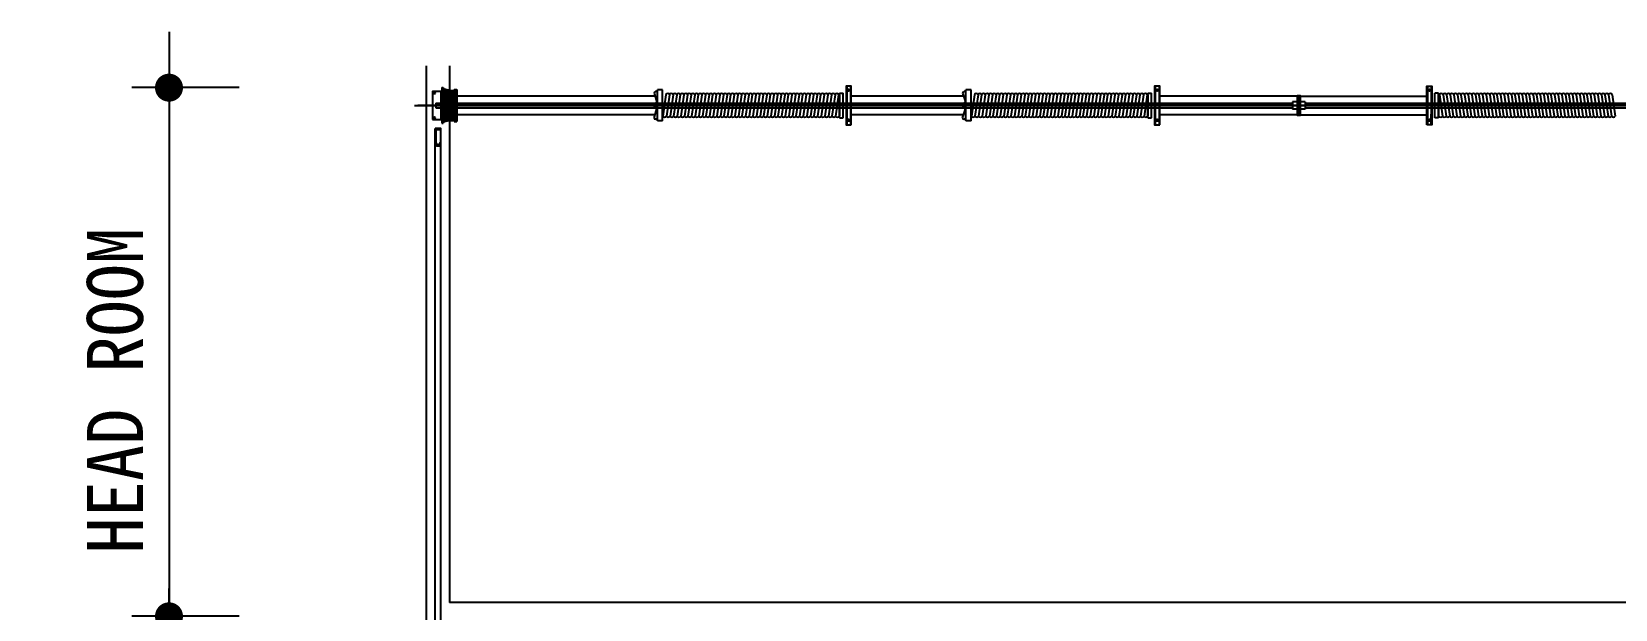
# Model space of a CAD drawing. Header units: millimetres. Extents: x 34479 to 326239, y 111570 to 168880.
# Drawn here: x 189401 to 193644, y 166001 to 167549 of the extents above; entities that cross this region are included whole.
import ezdxf

# ---------------------------------------------------------------- set-up
doc = ezdxf.new("R2010")
doc.units = ezdxf.units.MM
doc.header["$LTSCALE"] = 100
doc.header["$MEASUREMENT"] = 0
doc.header["$PDSIZE"] = -10
doc.layers.get('0').update_dxf_attribs({"linetype": 'CONTINUOUS'})
doc.layers.get('Defpoints').update_dxf_attribs({"color": 153, "linetype": 'CONTINUOUS'})
for name, color, linetype in [('A-DIMS', 7, 'CONTINUOUS'), ('OHD Frame', 2, 'CONTINUOUS'), ('OHD Track', 4, 'CONTINUOUS'), ('브라켓', 8, 'CONTINUOUS')]:
    doc.layers.add(name, color=color, linetype=linetype)
doc.styles.add('HY울릉도L', font='')
doc.styles.add('돋움체', font='')
doc.styles.get('HY울릉도L').set_extended_font_data('HYwulM')
doc.styles.get('돋움체').set_extended_font_data('DotumChe')
doc.dimstyles.new('CDIM', dxfattribs={"dimtxt": 3, "dimasz": 1.5, "dimexe": 2, "dimexo": 1, "dimgap": 1, "dimtad": 1, "dimdec": 0, "dimrnd": 0.5, "dimzin": 0, "dimdsep": 32, "dimlunit": 6, "dimtxsty": 'HY울릉도L', "dimblk1": '_CIDOT', "dimblk2": '_CIDOT', "dimsah": 1, "dimcen": 5.5, "dimclrd": 2, "dimclre": 2, "dimclrt": 7, "dimadec": 0, "dimazin": 0, "dimtfac": 1, "dimtdec": 0, "dimtix": 1, "dimtmove": 2, "dimatfit": 1, "dimldrblk": '_CIDOT', "dimfxl": 1, "dimtolj": 1, "dimtzin": 0, "dimlwd": -1, "dimarcsym": 0})

# ---------------------------------------------------------------- blocks, each defined once
blk = doc.blocks.new('_CIDOT')
at = {"color": 0, "linetype": 'ByBlock'}
blk.add_line((2, 0), (-1, 0), dxfattribs=at)
at = {"color": 0, "linetype": 'ByBlock', "const_width": 0.5}
blk.add_lwpolyline([(-0.25, 0, 1), (0.25, 0, 1)], format="xyb", close=True, dxfattribs=at)
blk = doc.blocks.new('*D342')
at = {"layer": 'A-DIMS', "lineweight": -2, "transparency": 16777216}
for p, q in [((189957, 167399.1), (189669.2, 167399.1)), ((189957, 165982.6), (189669.2, 165982.6))]:
    blk.add_line(p, q, dxfattribs=at)
at = {"layer": 'A-DIMS', "transparency": 16777216}
blk.add_line((189769.2, 167324.1), (189769.2, 166057.6), dxfattribs=at)
at = {"layer": 'Defpoints', "color": 0, "transparency": 16777216}
for p in [(190007, 167399.1, -16.1), (189769.2, 165982.6), (190007, 165982.6, -16.1)]:
    blk.add_point(p, dxfattribs=at)
at = {"layer": 'A-DIMS', "transparency": 16777216, "xscale": 75, "yscale": 75, "zscale": 75}
for p, rotation in [((189769.2, 167399.1), 90), ((189769.2, 165982.6), 270)]:
    blk.add_blockref('_CIDOT', p, dxfattribs=dict(at, rotation=rotation))
at = {"layer": 'A-DIMS', "color": 3, "transparency": 16777216, "insert": (189625.6, 166587.2), "char_height": 150, "attachment_point": 5, "rotation": 90, "style": '돋움체'}
blk.add_mtext('\\A1;HEAD ROOM', dxfattribs=at)
blk = doc.blocks.new('*D343')
at = {"layer": 'A-DIMS', "lineweight": -2, "transparency": 16777216}
for p, q in [((189957, 165982.6), (189669.2, 165982.6)), ((189957, 163432.6), (189669.2, 163432.6))]:
    blk.add_line(p, q, dxfattribs=at)
at = {"layer": 'A-DIMS', "transparency": 16777216}
blk.add_line((189769.2, 165907.6), (189769.2, 163507.6), dxfattribs=at)
at = {"layer": 'Defpoints', "color": 0, "transparency": 16777216}
for p in [(190007, 165982.6, -16.1), (189769.2, 163432.6), (190007, 163432.6, -16.1)]:
    blk.add_point(p, dxfattribs=at)
at = {"layer": 'A-DIMS', "transparency": 16777216, "xscale": 75, "yscale": 75, "zscale": 75}
for p, rotation in [((189769.2, 165982.6), 90), ((189769.2, 163432.6), 270)]:
    blk.add_blockref('_CIDOT', p, dxfattribs=dict(at, rotation=rotation))
at = {"layer": 'A-DIMS', "color": 3, "transparency": 16777216, "insert": (189625, 164663), "char_height": 150, "attachment_point": 5, "rotation": 90, "style": '돋움체'}
blk.add_mtext('\\A1;OPENING HEIGHT', dxfattribs=at)

msp = doc.modelspace()

# ---------------------------------------------------------------- linework, layer by layer
at = {"color": 0}
for p, q in [((190497.87, 167313.98, 0), (190497.87, 167388.98, 0)), ((192795.94, 167377.23, 0), (192795.94, 167325.73, 0)), ((192779.19, 167361.48, 0), (192779.19, 167341.48, 0)), ((192791.44, 167361.48, 0), (192779.19, 167361.48, 0)), ((192791.44, 167341.48, 0), (192779.19, 167341.48, 0)), ((192812.69, 167361.48, 0), (192800.44, 167361.48, 0)), ((192812.69, 167341.48, 0), (192800.44, 167341.48, 0)), ((192812.69, 167361.48, 0), (192812.69, 167341.48, 0))]:
    msp.add_line(p, q, dxfattribs=at)
at = {"color": 1, "linetype": 'Continuous'}
for p, q in [((190499.87, 167399.14, 0), (190499.87, 167303.81, 0)), ((190503.37, 167399.14, 0), (190503.37, 167303.81, 0)), ((190521.12, 167391.73, 0), (190503.37, 167396.14, 0)), ((190521.12, 167391.73, 0), (190521.12, 167311.23, 0)), ((190533.52, 167394.27, 0), (190533.52, 167308.68, 0)), ((190537.02, 167394.27, 0), (190537.02, 167308.68, 0)), ((190540.52, 167394.27, 0), (190540.52, 167308.68, 0)), ((190521.12, 167311.23, 0), (190503.37, 167306.81, 0))]:
    msp.add_line(p, q, dxfattribs=at)
at = {"color": 1}
for p, q in [((190499.87, 167399.14, 0), (190503.37, 167399.14, 0)), ((190521.12, 167391.73, 0), (190533.52, 167391.73, 0)), ((190533.52, 167394.27, 0), (190540.52, 167394.27, 0)), ((191071.19, 167376.39, 0), (190540.52, 167376.39, 0)), ((191897.83, 167376.39, 0), (191596.98, 167376.39, 0)), ((192791.44, 167376.16, 0), (192423.54, 167376.16, 0)), ((192800.44, 167376.16, 0), (193138.54, 167376.16, 0)), ((191071.19, 167326.39, 0), (190540.52, 167326.39, 0)), ((191897.83, 167326.39, 0), (191597.03, 167326.39, 0)), ((192791.44, 167326.39, 0), (192423.67, 167326.39, 0)), ((192800.44, 167326.39, 0), (193138.41, 167326.39, 0)), ((190499.87, 167303.81, 0), (190503.37, 167303.81, 0)), ((190521.12, 167311.23, 0), (190533.52, 167311.23, 0)), ((190533.52, 167308.68, 0), (190540.52, 167308.68, 0))]:
    msp.add_line(p, q, dxfattribs=at)
at = {"color": 8, "linetype": 'Continuous'}
for p, q in [((190507.12, 167395.21, 0), (190507.12, 167307.74, 0)), ((190510.62, 167394.34, 0), (190510.62, 167308.61, 0)), ((190514.12, 167393.47, 0), (190514.12, 167309.48, 0)), ((190517.62, 167392.6, 0), (190517.62, 167310.35, 0)), ((190523.4, 167391.73, 0), (190523.4, 167311.23, 0)), ((190525.85, 167391.73, 0), (190525.85, 167311.23, 0)), ((190528.3, 167391.73, 0), (190528.3, 167311.23, 0)), ((190530.75, 167391.73, 0), (190530.75, 167311.23, 0))]:
    msp.add_line(p, q, dxfattribs=at)
at = {"color": 3}
for p, q in [((191068.64, 167384.67, 0), (191075.08, 167363.76, 0)), ((191077.51, 167388.66, 0), (191072.62, 167388.66, 0)), ((191075.08, 167363.76, 0), (191075.08, 167360, 0)), ((191077.51, 167309.99, 0), (191077.51, 167392.96, 0)), ((191091.51, 167392.96, 0), (191077.51, 167392.96, 0)), ((191091.51, 167309.99, 0), (191091.51, 167392.96, 0)), ((191100.33, 167380.23, 0), (191092.06, 167322.72, 0)), ((191109.97, 167380.23, 0), (191101.69, 167322.72, 0)), ((191119.6, 167380.23, 0), (191111.32, 167322.72, 0)), ((191129.24, 167380.23, 0), (191120.96, 167322.72, 0)), ((191138.87, 167380.23, 0), (191130.59, 167322.72, 0)), ((191148.5, 167380.23, 0), (191140.23, 167322.72, 0)), ((191158.14, 167380.23, 0), (191149.86, 167322.72, 0)), ((191167.77, 167380.23, 0), (191159.5, 167322.72, 0)), ((191177.41, 167380.23, 0), (191169.13, 167322.72, 0)), ((191187.04, 167380.23, 0), (191178.77, 167322.72, 0)), ((191196.68, 167380.23, 0), (191188.4, 167322.72, 0)), ((191206.31, 167380.23, 0), (191198.03, 167322.72, 0)), ((191215.95, 167380.23, 0), (191207.67, 167322.72, 0)), ((191225.58, 167380.23, 0), (191217.3, 167322.72, 0)), ((191235.21, 167380.23, 0), (191226.94, 167322.72, 0)), ((191244.85, 167380.23, 0), (191236.57, 167322.72, 0)), ((191254.48, 167380.23, 0), (191246.21, 167322.72, 0)), ((191264.12, 167380.23, 0), (191255.84, 167322.72, 0)), ((191273.75, 167380.23, 0), (191265.48, 167322.72, 0)), ((191283.39, 167380.23, 0), (191275.11, 167322.72, 0)), ((191293.02, 167380.23, 0), (191284.74, 167322.72, 0)), ((191302.66, 167380.23, 0), (191294.38, 167322.72, 0)), ((191312.29, 167380.23, 0), (191304.01, 167322.72, 0)), ((191322.18, 167380.23, 0), (191313.91, 167322.72, 0)), ((191331.82, 167380.23, 0), (191323.54, 167322.72, 0)), ((191341.45, 167380.23, 0), (191333.18, 167322.72, 0)), ((191351.09, 167380.23, 0), (191342.81, 167322.72, 0)), ((191360.72, 167380.23, 0), (191352.45, 167322.72, 0)), ((191370.36, 167380.23, 0), (191362.08, 167322.72, 0)), ((191379.99, 167380.23, 0), (191371.71, 167322.72, 0)), ((191389.63, 167380.23, 0), (191381.35, 167322.72, 0)), ((191399.26, 167380.23, 0), (191390.98, 167322.72, 0)), ((191408.89, 167380.23, 0), (191400.62, 167322.72, 0)), ((191418.53, 167380.23, 0), (191410.25, 167322.72, 0)), ((191428.16, 167380.23, 0), (191419.89, 167322.72, 0)), ((191437.8, 167380.23, 0), (191429.52, 167322.72, 0)), ((191447.43, 167380.23, 0), (191439.16, 167322.72, 0)), ((191457.07, 167380.23, 0), (191448.79, 167322.72, 0)), ((191466.7, 167380.23, 0), (191458.42, 167322.72, 0)), ((191476.34, 167380.23, 0), (191468.06, 167322.72, 0)), ((191485.97, 167380.23, 0), (191477.69, 167322.72, 0)), ((191495.6, 167380.23, 0), (191487.33, 167322.72, 0)), ((191505.24, 167380.23, 0), (191496.96, 167322.72, 0)), ((191514.87, 167380.23, 0), (191506.6, 167322.72, 0)), ((191524.51, 167380.23, 0), (191516.23, 167322.72, 0)), ((191524.51, 167380.23, 0), (191516.23, 167322.72, 0)), ((191534.14, 167380.23, 0), (191525.87, 167322.72, 0)), ((191543.78, 167380.23, 0), (191535.5, 167322.72, 0)), ((191553.41, 167380.23, 0), (191545.13, 167322.72, 0)), ((191563.05, 167380.23, 0), (191554.77, 167322.72, 0)), ((191565.18, 167318.44, 0), (191565.18, 167384.51, 0)), ((191565.18, 167384.51, 0), (191574.91, 167384.51, 0)), ((191565.18, 167380.23, 0), (191565.18, 167322.72, 0)), ((191574.91, 167318.44, 0), (191574.91, 167384.51, 0)), ((191895.21, 167384.67, 0), (191901.65, 167363.76, 0)), ((191904.08, 167388.66, 0), (191899.19, 167388.66, 0)), ((191901.65, 167363.76, 0), (191901.65, 167360, 0)), ((191904.08, 167309.99, 0), (191904.08, 167392.96, 0)), ((191918.08, 167392.96, 0), (191904.08, 167392.96, 0)), ((191918.08, 167309.99, 0), (191918.08, 167392.96, 0)), ((191926.9, 167380.23, 0), (191918.62, 167322.72, 0)), ((191936.53, 167380.23, 0), (191928.26, 167322.72, 0)), ((191946.17, 167380.23, 0), (191937.89, 167322.72, 0)), ((191955.8, 167380.23, 0), (191947.53, 167322.72, 0)), ((191965.44, 167380.23, 0), (191957.16, 167322.72, 0)), ((191975.07, 167380.23, 0), (191966.79, 167322.72, 0)), ((191984.71, 167380.23, 0), (191976.43, 167322.72, 0)), ((191994.34, 167380.23, 0), (191986.06, 167322.72, 0)), ((192003.97, 167380.23, 0), (191995.7, 167322.72, 0)), ((192013.61, 167380.23, 0), (192005.33, 167322.72, 0)), ((192023.24, 167380.23, 0), (192014.97, 167322.72, 0)), ((192032.88, 167380.23, 0), (192024.6, 167322.72, 0)), ((192042.51, 167380.23, 0), (192034.24, 167322.72, 0)), ((192052.15, 167380.23, 0), (192043.87, 167322.72, 0)), ((192061.78, 167380.23, 0), (192053.5, 167322.72, 0)), ((192071.42, 167380.23, 0), (192063.14, 167322.72, 0)), ((192081.05, 167380.23, 0), (192072.77, 167322.72, 0)), ((192090.68, 167380.23, 0), (192082.41, 167322.72, 0)), ((192100.32, 167380.23, 0), (192092.04, 167322.72, 0)), ((192109.95, 167380.23, 0), (192101.68, 167322.72, 0)), ((192119.59, 167380.23, 0), (192111.31, 167322.72, 0)), ((192129.22, 167380.23, 0), (192120.95, 167322.72, 0)), ((192138.86, 167380.23, 0), (192130.58, 167322.72, 0)), ((192148.75, 167380.23, 0), (192140.47, 167322.72, 0)), ((192158.39, 167380.23, 0), (192150.11, 167322.72, 0)), ((192168.02, 167380.23, 0), (192159.74, 167322.72, 0)), ((192177.65, 167380.23, 0), (192169.38, 167322.72, 0)), ((192187.29, 167380.23, 0), (192179.01, 167322.72, 0)), ((192196.92, 167380.23, 0), (192188.65, 167322.72, 0)), ((192206.56, 167380.23, 0), (192198.28, 167322.72, 0)), ((192216.19, 167380.23, 0), (192207.92, 167322.72, 0)), ((192225.83, 167380.23, 0), (192217.55, 167322.72, 0)), ((192235.46, 167380.23, 0), (192227.18, 167322.72, 0)), ((192245.1, 167380.23, 0), (192236.82, 167322.72, 0)), ((192254.73, 167380.23, 0), (192246.45, 167322.72, 0)), ((192264.36, 167380.23, 0), (192256.09, 167322.72, 0)), ((192274, 167380.23, 0), (192265.72, 167322.72, 0)), ((192283.63, 167380.23, 0), (192275.36, 167322.72, 0)), ((192293.27, 167380.23, 0), (192284.99, 167322.72, 0)), ((192302.9, 167380.23, 0), (192294.63, 167322.72, 0)), ((192312.54, 167380.23, 0), (192304.26, 167322.72, 0)), ((192322.17, 167380.23, 0), (192313.89, 167322.72, 0)), ((192331.81, 167380.23, 0), (192323.53, 167322.72, 0)), ((192341.44, 167380.23, 0), (192333.16, 167322.72, 0)), ((192351.07, 167380.23, 0), (192342.8, 167322.72, 0)), ((192351.07, 167380.23, 0), (192342.8, 167322.72, 0)), ((192360.71, 167380.23, 0), (192352.43, 167322.72, 0)), ((192370.34, 167380.23, 0), (192362.07, 167322.72, 0)), ((192379.98, 167380.23, 0), (192371.7, 167322.72, 0)), ((192389.61, 167380.23, 0), (192381.34, 167322.72, 0)), ((192391.75, 167318.44, 0), (192391.75, 167384.51, 0)), ((192391.75, 167384.51, 0), (192401.48, 167384.51, 0)), ((192391.75, 167380.23, 0), (192391.75, 167322.72, 0)), ((192401.48, 167318.44, 0), (192401.48, 167384.51, 0)), ((193160.6, 167318.44, 0), (193160.6, 167384.51, 0)), ((193170.33, 167384.51, 0), (193160.6, 167384.51, 0)), ((193170.33, 167318.44, 0), (193170.33, 167384.51, 0)), ((193170.33, 167380.23, 0), (193170.33, 167322.72, 0)), ((193172.47, 167380.23, 0), (193180.74, 167322.72, 0)), ((193182.1, 167380.23, 0), (193190.38, 167322.72, 0)), ((193191.74, 167380.23, 0), (193200.01, 167322.72, 0)), ((193201.37, 167380.23, 0), (193209.65, 167322.72, 0)), ((193211.01, 167380.23, 0), (193219.28, 167322.72, 0)), ((193211.01, 167380.23, 0), (193219.28, 167322.72, 0)), ((193220.64, 167380.23, 0), (193228.92, 167322.72, 0)), ((193230.27, 167380.23, 0), (193238.55, 167322.72, 0)), ((193239.91, 167380.23, 0), (193248.19, 167322.72, 0)), ((193249.54, 167380.23, 0), (193257.82, 167322.72, 0)), ((193259.18, 167380.23, 0), (193267.45, 167322.72, 0)), ((193268.81, 167380.23, 0), (193277.09, 167322.72, 0)), ((193278.45, 167380.23, 0), (193286.72, 167322.72, 0)), ((193288.08, 167380.23, 0), (193296.36, 167322.72, 0)), ((193297.72, 167380.23, 0), (193305.99, 167322.72, 0)), ((193307.35, 167380.23, 0), (193315.63, 167322.72, 0)), ((193316.98, 167380.23, 0), (193325.26, 167322.72, 0)), ((193326.62, 167380.23, 0), (193334.9, 167322.72, 0)), ((193336.25, 167380.23, 0), (193344.53, 167322.72, 0)), ((193345.89, 167380.23, 0), (193354.16, 167322.72, 0)), ((193355.52, 167380.23, 0), (193363.8, 167322.72, 0)), ((193365.16, 167380.23, 0), (193373.43, 167322.72, 0)), ((193374.79, 167380.23, 0), (193383.07, 167322.72, 0)), ((193384.43, 167380.23, 0), (193392.7, 167322.72, 0)), ((193394.06, 167380.23, 0), (193402.34, 167322.72, 0)), ((193403.69, 167380.23, 0), (193411.97, 167322.72, 0)), ((193413.33, 167380.23, 0), (193421.61, 167322.72, 0)), ((193423.22, 167380.23, 0), (193431.5, 167322.72, 0)), ((193432.86, 167380.23, 0), (193441.13, 167322.72, 0)), ((193442.49, 167380.23, 0), (193450.77, 167322.72, 0)), ((193452.13, 167380.23, 0), (193460.4, 167322.72, 0)), ((193461.76, 167380.23, 0), (193470.04, 167322.72, 0)), ((193471.4, 167380.23, 0), (193479.67, 167322.72, 0)), ((193481.03, 167380.23, 0), (193489.31, 167322.72, 0)), ((193490.66, 167380.23, 0), (193498.94, 167322.72, 0)), ((193500.3, 167380.23, 0), (193508.58, 167322.72, 0)), ((193509.93, 167380.23, 0), (193518.21, 167322.72, 0)), ((193519.57, 167380.23, 0), (193527.84, 167322.72, 0)), ((193529.2, 167380.23, 0), (193537.48, 167322.72, 0)), ((193538.84, 167380.23, 0), (193547.11, 167322.72, 0)), ((193548.47, 167380.23, 0), (193556.75, 167322.72, 0)), ((193558.11, 167380.23, 0), (193566.38, 167322.72, 0)), ((193567.74, 167380.23, 0), (193576.02, 167322.72, 0)), ((193577.37, 167380.23, 0), (193585.65, 167322.72, 0)), ((193587.01, 167380.23, 0), (193595.29, 167322.72, 0)), ((193596.64, 167380.23, 0), (193604.92, 167322.72, 0)), ((193606.28, 167380.23, 0), (193614.55, 167322.72, 0)), ((193615.91, 167380.23, 0), (193624.19, 167322.72, 0)), ((193625.55, 167380.23, 0), (193633.82, 167322.72, 0)), ((193635.18, 167380.23, 0), (193643.46, 167322.72, 0)), ((191068.64, 167318.28, 0), (191075.08, 167339.19, 0)), ((191075.08, 167339.19, 0), (191075.08, 167342.95, 0)), ((191895.21, 167318.28, 0), (191901.65, 167339.19, 0)), ((191901.65, 167339.19, 0), (191901.65, 167342.95, 0)), ((190482.29, 163432.59, 0), (190482.29, 167289.71, 0)), ((190497.69, 163432.59, 0), (190497.69, 167289.71, 0)), ((191077.51, 167314.29, 0), (191072.62, 167314.29, 0)), ((191091.51, 167309.99, 0), (191077.51, 167309.99, 0)), ((191565.18, 167318.44, 0), (191574.91, 167318.44, 0)), ((191904.08, 167314.29, 0), (191899.19, 167314.29, 0)), ((191918.08, 167309.99, 0), (191904.08, 167309.99, 0)), ((192391.75, 167318.44, 0), (192401.48, 167318.44, 0)), ((193170.33, 167318.44, 0), (193160.6, 167318.44, 0))]:
    msp.add_line(p, q, dxfattribs=at)
at = {"color": 8}
for p, q in [((190426.54, 167351.48, 0), (195145.96, 167351.48, 0)), ((195145.96, 167351.48, 0), (190436.2, 167351.48, 0))]:
    msp.add_line(p, q, dxfattribs=at)
at = {"color": 2}
for p, q in [((190483.75, 167357.73, 0), (190499.87, 167357.73, 0)), ((190483.75, 167357.73, 0), (190483.75, 167345.23, 0)), ((190483.75, 167345.23, 0), (190499.87, 167345.23, 0)), ((190540.52, 167357.73, 0), (192779.19, 167357.73, 0)), ((190540.52, 167345.23, 0), (192779.19, 167345.23, 0)), ((192812.69, 167357.73, 0), (195051.35, 167357.73, 0)), ((192812.69, 167345.23, 0), (195051.35, 167345.23, 0))]:
    msp.add_line(p, q, dxfattribs=at)
at = {"color": 0, "elevation": 0}
for points in [[(190474.87, 167313.98), (190499.87, 167313.98), (190499.87, 167388.98), (190474.87, 167388.98)], [(192791.44, 167377.23), (192791.44, 167325.73), (192800.44, 167325.73), (192800.44, 167377.23)]]:
    msp.add_lwpolyline(points, close=True, dxfattribs=at)
at = {"color": 0}
for centre in [(190480.12, 167384.48, 0), (190480.12, 167318.48, 0)]:
    msp.add_circle(centre, 2.25, dxfattribs=at)
at = {"color": 3}
for centre in [(191073.59, 167351.48, 0), (191900.15, 167351.48, 0)]:
    msp.add_circle(centre, 3.9, dxfattribs=at)
for centre, radius, start, end in [((191073.07, 167384.23, 0), 4.45, 95.75821, 174.36248), ((191105.15, 167377.83, 0), 5.38, 26.49712, 153.50288), ((191114.78, 167377.83, 0), 5.38, 26.49712, 153.50288), ((191124.42, 167377.83, 0), 5.38, 26.49712, 153.50288), ((191134.05, 167377.83, 0), 5.38, 26.49712, 153.50288), ((191143.69, 167377.83, 0), 5.38, 26.49712, 153.50288), ((191153.32, 167377.83, 0), 5.38, 26.49712, 153.50288), ((191162.96, 167377.83, 0), 5.38, 26.49712, 153.50288), ((191172.59, 167377.83, 0), 5.38, 26.49712, 153.50288), ((191182.23, 167377.83, 0), 5.38, 26.49712, 153.50288), ((191191.86, 167377.83, 0), 5.38, 26.49712, 153.50288), ((191201.49, 167377.83, 0), 5.38, 26.49712, 153.50288), ((191211.13, 167377.83, 0), 5.38, 26.49712, 153.50288), ((191220.76, 167377.83, 0), 5.38, 26.49712, 153.50288), ((191230.4, 167377.83, 0), 5.38, 26.49712, 153.50288), ((191240.03, 167377.83, 0), 5.38, 26.49712, 153.50288), ((191249.67, 167377.83, 0), 5.38, 26.49712, 153.50288), ((191259.3, 167377.83, 0), 5.38, 26.49712, 153.50288), ((191268.94, 167377.83, 0), 5.38, 26.49712, 153.50288), ((191278.57, 167377.83, 0), 5.38, 26.49712, 153.50288), ((191288.2, 167377.83, 0), 5.38, 26.49712, 153.50288), ((191297.84, 167377.83, 0), 5.38, 26.49712, 153.50288), ((191307.47, 167377.83, 0), 5.38, 26.49712, 153.50288), ((191317.37, 167377.83, 0), 5.38, 26.49712, 153.50288), ((191327, 167377.83, 0), 5.38, 26.49712, 153.50288), ((191336.64, 167377.83, 0), 5.38, 26.49712, 153.50288), ((191346.27, 167377.83, 0), 5.38, 26.49712, 153.50288), ((191355.91, 167377.83, 0), 5.38, 26.49712, 153.50288), ((191365.54, 167377.83, 0), 5.38, 26.49712, 153.50288), ((191375.17, 167377.83, 0), 5.38, 26.49712, 153.50288), ((191384.81, 167377.83, 0), 5.38, 26.49712, 153.50288), ((191394.44, 167377.83, 0), 5.38, 26.49712, 153.50288), ((191404.08, 167377.83, 0), 5.38, 26.49712, 153.50288), ((191413.71, 167377.83, 0), 5.38, 26.49712, 153.50288), ((191423.35, 167377.83, 0), 5.38, 26.49712, 153.50288), ((191432.98, 167377.83, 0), 5.38, 26.49712, 153.50288), ((191442.62, 167377.83, 0), 5.38, 26.49712, 153.50288), ((191452.25, 167377.83, 0), 5.38, 26.49712, 153.50288), ((191461.88, 167377.83, 0), 5.38, 26.49712, 153.50288), ((191471.52, 167377.83, 0), 5.38, 26.49712, 153.50288), ((191481.15, 167377.83, 0), 5.38, 26.49712, 153.50288), ((191490.79, 167377.83, 0), 5.38, 26.49712, 153.50288), ((191500.42, 167377.83, 0), 5.38, 26.49712, 153.50288), ((191510.06, 167377.83, 0), 5.38, 26.49712, 153.50288), ((191519.69, 167377.83, 0), 5.38, 26.49712, 153.50288), ((191529.33, 167377.83, 0), 5.38, 26.49712, 153.50288), ((191538.96, 167377.83, 0), 5.38, 26.49712, 153.50288), ((191548.59, 167377.83, 0), 5.38, 26.49712, 153.50288), ((191558.23, 167377.83, 0), 5.38, 26.49712, 153.50288), ((191899.64, 167384.23, 0), 4.45, 95.75821, 174.36248), ((191931.72, 167377.83, 0), 5.38, 26.49712, 153.50288), ((191941.35, 167377.83, 0), 5.38, 26.49712, 153.50288), ((191950.99, 167377.83, 0), 5.38, 26.49712, 153.50288), ((191960.62, 167377.83, 0), 5.38, 26.49712, 153.50288), ((191970.25, 167377.83, 0), 5.38, 26.49712, 153.50288), ((191979.89, 167377.83, 0), 5.38, 26.49712, 153.50288), ((191989.52, 167377.83, 0), 5.38, 26.49712, 153.50288), ((191999.16, 167377.83, 0), 5.38, 26.49712, 153.50288), ((192008.79, 167377.83, 0), 5.38, 26.49712, 153.50288), ((192018.43, 167377.83, 0), 5.38, 26.49712, 153.50288), ((192028.06, 167377.83, 0), 5.38, 26.49712, 153.50288), ((192037.7, 167377.83, 0), 5.38, 26.49712, 153.50288), ((192047.33, 167377.83, 0), 5.38, 26.49712, 153.50288), ((192056.96, 167377.83, 0), 5.38, 26.49712, 153.50288), ((192066.6, 167377.83, 0), 5.38, 26.49712, 153.50288), ((192076.23, 167377.83, 0), 5.38, 26.49712, 153.50288), ((192085.87, 167377.83, 0), 5.38, 26.49712, 153.50288), ((192095.5, 167377.83, 0), 5.38, 26.49712, 153.50288), ((192105.14, 167377.83, 0), 5.38, 26.49712, 153.50288), ((192114.77, 167377.83, 0), 5.38, 26.49712, 153.50288), ((192124.41, 167377.83, 0), 5.38, 26.49712, 153.50288), ((192134.04, 167377.83, 0), 5.38, 26.49712, 153.50288), ((192143.93, 167377.83, 0), 5.38, 26.49712, 153.50288), ((192153.57, 167377.83, 0), 5.38, 26.49712, 153.50288), ((192163.2, 167377.83, 0), 5.38, 26.49712, 153.50288), ((192172.84, 167377.83, 0), 5.38, 26.49712, 153.50288), ((192182.47, 167377.83, 0), 5.38, 26.49712, 153.50288), ((192192.11, 167377.83, 0), 5.38, 26.49712, 153.50288), ((192201.74, 167377.83, 0), 5.38, 26.49712, 153.50288), ((192211.38, 167377.83, 0), 5.38, 26.49712, 153.50288), ((192221.01, 167377.83, 0), 5.38, 26.49712, 153.50288), ((192230.64, 167377.83, 0), 5.38, 26.49712, 153.50288), ((192240.28, 167377.83, 0), 5.38, 26.49712, 153.50288), ((192249.91, 167377.83, 0), 5.38, 26.49712, 153.50288), ((192259.55, 167377.83, 0), 5.38, 26.49712, 153.50288), ((192269.18, 167377.83, 0), 5.38, 26.49712, 153.50288), ((192278.82, 167377.83, 0), 5.38, 26.49712, 153.50288), ((192288.45, 167377.83, 0), 5.38, 26.49712, 153.50288), ((192298.09, 167377.83, 0), 5.38, 26.49712, 153.50288), ((192307.72, 167377.83, 0), 5.38, 26.49712, 153.50288), ((192317.35, 167377.83, 0), 5.38, 26.49712, 153.50288), ((192326.99, 167377.83, 0), 5.38, 26.49712, 153.50288), ((192336.62, 167377.83, 0), 5.38, 26.49712, 153.50288), ((192346.26, 167377.83, 0), 5.38, 26.49712, 153.50288), ((192355.89, 167377.83, 0), 5.38, 26.49712, 153.50288), ((192365.53, 167377.83, 0), 5.38, 26.49712, 153.50288), ((192375.16, 167377.83, 0), 5.38, 26.49712, 153.50288), ((192384.8, 167377.83, 0), 5.38, 26.49712, 153.50288), ((193177.28, 167377.83, 0), 5.38, 26.49712, 153.50288), ((193186.92, 167377.83, 0), 5.38, 26.49712, 153.50288), ((193196.55, 167377.83, 0), 5.38, 26.49712, 153.50288), ((193206.19, 167377.83, 0), 5.38, 26.49712, 153.50288), ((193215.82, 167377.83, 0), 5.38, 26.49712, 153.50288), ((193225.46, 167377.83, 0), 5.38, 26.49712, 153.50288), ((193235.09, 167377.83, 0), 5.38, 26.49712, 153.50288), ((193244.73, 167377.83, 0), 5.38, 26.49712, 153.50288), ((193254.36, 167377.83, 0), 5.38, 26.49712, 153.50288), ((193263.99, 167377.83, 0), 5.38, 26.49712, 153.50288), ((193273.63, 167377.83, 0), 5.38, 26.49712, 153.50288), ((193283.26, 167377.83, 0), 5.38, 26.49712, 153.50288), ((193292.9, 167377.83, 0), 5.38, 26.49712, 153.50288), ((193302.53, 167377.83, 0), 5.38, 26.49712, 153.50288), ((193312.17, 167377.83, 0), 5.38, 26.49712, 153.50288), ((193321.8, 167377.83, 0), 5.38, 26.49712, 153.50288), ((193331.44, 167377.83, 0), 5.38, 26.49712, 153.50288), ((193341.07, 167377.83, 0), 5.38, 26.49712, 153.50288), ((193350.71, 167377.83, 0), 5.38, 26.49712, 153.50288), ((193360.34, 167377.83, 0), 5.38, 26.49712, 153.50288), ((193369.97, 167377.83, 0), 5.38, 26.49712, 153.50288), ((193379.61, 167377.83, 0), 5.38, 26.49712, 153.50288), ((193389.24, 167377.83, 0), 5.38, 26.49712, 153.50288), ((193398.88, 167377.83, 0), 5.38, 26.49712, 153.50288), ((193408.51, 167377.83, 0), 5.38, 26.49712, 153.50288), ((193418.15, 167377.83, 0), 5.38, 26.49712, 153.50288), ((193428.04, 167377.83, 0), 5.38, 26.49712, 153.50288), ((193437.67, 167377.83, 0), 5.38, 26.49712, 153.50288), ((193447.31, 167377.83, 0), 5.38, 26.49712, 153.50288), ((193456.94, 167377.83, 0), 5.38, 26.49712, 153.50288), ((193466.58, 167377.83, 0), 5.38, 26.49712, 153.50288), ((193476.21, 167377.83, 0), 5.38, 26.49712, 153.50288), ((193485.85, 167377.83, 0), 5.38, 26.49712, 153.50288), ((193495.48, 167377.83, 0), 5.38, 26.49712, 153.50288), ((193505.12, 167377.83, 0), 5.38, 26.49712, 153.50288), ((193514.75, 167377.83, 0), 5.38, 26.49712, 153.50288), ((193524.39, 167377.83, 0), 5.38, 26.49712, 153.50288), ((193534.02, 167377.83, 0), 5.38, 26.49712, 153.50288), ((193543.65, 167377.83, 0), 5.38, 26.49712, 153.50288), ((193553.29, 167377.83, 0), 5.38, 26.49712, 153.50288), ((193562.92, 167377.83, 0), 5.38, 26.49712, 153.50288), ((193572.56, 167377.83, 0), 5.38, 26.49712, 153.50288), ((193582.19, 167377.83, 0), 5.38, 26.49712, 153.50288), ((193591.83, 167377.83, 0), 5.38, 26.49712, 153.50288), ((193601.46, 167377.83, 0), 5.38, 26.49712, 153.50288), ((193611.1, 167377.83, 0), 5.38, 26.49712, 153.50288), ((193620.73, 167377.83, 0), 5.38, 26.49712, 153.50288), ((193630.36, 167377.83, 0), 5.38, 26.49712, 153.50288), ((191077.51, 167351.48, 0), 8.87, 90, 270), ((191096.87, 167325.12, 0), 5.38, 206.49712, 333.50288), ((191106.51, 167325.12, 0), 5.38, 206.49712, 333.50288), ((191116.14, 167325.12, 0), 5.38, 206.49712, 333.50288), ((191125.78, 167325.12, 0), 5.38, 206.49712, 333.50288), ((191135.41, 167325.12, 0), 5.38, 206.49712, 333.50288), ((191145.04, 167325.12, 0), 5.38, 206.49712, 333.50288), ((191154.68, 167325.12, 0), 5.38, 206.49712, 333.50288), ((191164.31, 167325.12, 0), 5.38, 206.49712, 333.50288), ((191173.95, 167325.12, 0), 5.38, 206.49712, 333.50288), ((191183.58, 167325.12, 0), 5.38, 206.49712, 333.50288), ((191193.22, 167325.12, 0), 5.38, 206.49712, 333.50288), ((191202.85, 167325.12, 0), 5.38, 206.49712, 333.50288), ((191212.49, 167325.12, 0), 5.38, 206.49712, 333.50288), ((191222.12, 167325.12, 0), 5.38, 206.49712, 333.50288), ((191231.76, 167325.12, 0), 5.38, 206.49712, 333.50288), ((191241.39, 167325.12, 0), 5.38, 206.49712, 333.50288), ((191251.02, 167325.12, 0), 5.38, 206.49712, 333.50288), ((191260.66, 167325.12, 0), 5.38, 206.49712, 333.50288), ((191270.29, 167325.12, 0), 5.38, 206.49712, 333.50288), ((191279.93, 167325.12, 0), 5.38, 206.49712, 333.50288), ((191289.56, 167325.12, 0), 5.38, 206.49712, 333.50288), ((191299.2, 167325.12, 0), 5.38, 206.49712, 333.50288), ((191309.09, 167325.12, 0), 5.38, 206.49712, 333.50288), ((191318.72, 167325.12, 0), 5.38, 206.49712, 333.50288), ((191328.36, 167325.12, 0), 5.38, 206.49712, 333.50288), ((191337.99, 167325.12, 0), 5.38, 206.49712, 333.50288), ((191347.63, 167325.12, 0), 5.38, 206.49712, 333.50288), ((191357.26, 167325.12, 0), 5.38, 206.49712, 333.50288), ((191366.9, 167325.12, 0), 5.38, 206.49712, 333.50288), ((191376.53, 167325.12, 0), 5.38, 206.49712, 333.50288), ((191386.17, 167325.12, 0), 5.38, 206.49712, 333.50288), ((191395.8, 167325.12, 0), 5.38, 206.49712, 333.50288), ((191405.43, 167325.12, 0), 5.38, 206.49712, 333.50288), ((191415.07, 167325.12, 0), 5.38, 206.49712, 333.50288), ((191424.7, 167325.12, 0), 5.38, 206.49712, 333.50288), ((191434.34, 167325.12, 0), 5.38, 206.49712, 333.50288), ((191443.97, 167325.12, 0), 5.38, 206.49712, 333.50288), ((191453.61, 167325.12, 0), 5.38, 206.49712, 333.50288), ((191463.24, 167325.12, 0), 5.38, 206.49712, 333.50288), ((191472.88, 167325.12, 0), 5.38, 206.49712, 333.50288), ((191482.51, 167325.12, 0), 5.38, 206.49712, 333.50288), ((191492.15, 167325.12, 0), 5.38, 206.49712, 333.50288), ((191501.78, 167325.12, 0), 5.38, 206.49712, 333.50288), ((191511.41, 167325.12, 0), 5.38, 206.49712, 333.50288), ((191521.05, 167325.12, 0), 5.38, 206.49712, 333.50288), ((191530.68, 167325.12, 0), 5.38, 206.49712, 333.50288), ((191540.32, 167325.12, 0), 5.38, 206.49712, 333.50288), ((191549.95, 167325.12, 0), 5.38, 206.49712, 333.50288), ((191559.59, 167325.12, 0), 5.38, 206.49712, 333.50288), ((191904.08, 167351.48, 0), 8.87, 90, 270), ((191923.44, 167325.12, 0), 5.38, 206.49712, 333.50288), ((191933.07, 167325.12, 0), 5.38, 206.49712, 333.50288), ((191942.71, 167325.12, 0), 5.38, 206.49712, 333.50288), ((191952.34, 167325.12, 0), 5.38, 206.49712, 333.50288), ((191961.98, 167325.12, 0), 5.38, 206.49712, 333.50288), ((191971.61, 167325.12, 0), 5.38, 206.49712, 333.50288), ((191981.25, 167325.12, 0), 5.38, 206.49712, 333.50288), ((191990.88, 167325.12, 0), 5.38, 206.49712, 333.50288), ((192000.52, 167325.12, 0), 5.38, 206.49712, 333.50288), ((192010.15, 167325.12, 0), 5.38, 206.49712, 333.50288), ((192019.78, 167325.12, 0), 5.38, 206.49712, 333.50288), ((192029.42, 167325.12, 0), 5.38, 206.49712, 333.50288), ((192039.05, 167325.12, 0), 5.38, 206.49712, 333.50288), ((192048.69, 167325.12, 0), 5.38, 206.49712, 333.50288), ((192058.32, 167325.12, 0), 5.38, 206.49712, 333.50288), ((192067.96, 167325.12, 0), 5.38, 206.49712, 333.50288), ((192077.59, 167325.12, 0), 5.38, 206.49712, 333.50288), ((192087.23, 167325.12, 0), 5.38, 206.49712, 333.50288), ((192096.86, 167325.12, 0), 5.38, 206.49712, 333.50288), ((192106.49, 167325.12, 0), 5.38, 206.49712, 333.50288), ((192116.13, 167325.12, 0), 5.38, 206.49712, 333.50288), ((192125.76, 167325.12, 0), 5.38, 206.49712, 333.50288), ((192135.66, 167325.12, 0), 5.38, 206.49712, 333.50288), ((192145.29, 167325.12, 0), 5.38, 206.49712, 333.50288), ((192154.93, 167325.12, 0), 5.38, 206.49712, 333.50288), ((192164.56, 167325.12, 0), 5.38, 206.49712, 333.50288), ((192174.2, 167325.12, 0), 5.38, 206.49712, 333.50288), ((192183.83, 167325.12, 0), 5.38, 206.49712, 333.50288), ((192193.46, 167325.12, 0), 5.38, 206.49712, 333.50288), ((192203.1, 167325.12, 0), 5.38, 206.49712, 333.50288), ((192212.73, 167325.12, 0), 5.38, 206.49712, 333.50288), ((192222.37, 167325.12, 0), 5.38, 206.49712, 333.50288), ((192232, 167325.12, 0), 5.38, 206.49712, 333.50288), ((192241.64, 167325.12, 0), 5.38, 206.49712, 333.50288), ((192251.27, 167325.12, 0), 5.38, 206.49712, 333.50288), ((192260.91, 167325.12, 0), 5.38, 206.49712, 333.50288), ((192270.54, 167325.12, 0), 5.38, 206.49712, 333.50288), ((192280.17, 167325.12, 0), 5.38, 206.49712, 333.50288), ((192289.81, 167325.12, 0), 5.38, 206.49712, 333.50288), ((192299.44, 167325.12, 0), 5.38, 206.49712, 333.50288), ((192309.08, 167325.12, 0), 5.38, 206.49712, 333.50288), ((192318.71, 167325.12, 0), 5.38, 206.49712, 333.50288), ((192328.35, 167325.12, 0), 5.38, 206.49712, 333.50288), ((192337.98, 167325.12, 0), 5.38, 206.49712, 333.50288), ((192347.62, 167325.12, 0), 5.38, 206.49712, 333.50288), ((192357.25, 167325.12, 0), 5.38, 206.49712, 333.50288), ((192366.88, 167325.12, 0), 5.38, 206.49712, 333.50288), ((192376.52, 167325.12, 0), 5.38, 206.49712, 333.50288), ((192386.15, 167325.12, 0), 5.38, 206.49712, 333.50288), ((193175.93, 167325.12, 0), 5.38, 206.49712, 333.50288), ((193185.56, 167325.12, 0), 5.38, 206.49712, 333.50288), ((193195.2, 167325.12, 0), 5.38, 206.49712, 333.50288), ((193204.83, 167325.12, 0), 5.38, 206.49712, 333.50288), ((193214.47, 167325.12, 0), 5.38, 206.49712, 333.50288), ((193224.1, 167325.12, 0), 5.38, 206.49712, 333.50288), ((193233.73, 167325.12, 0), 5.38, 206.49712, 333.50288), ((193243.37, 167325.12, 0), 5.38, 206.49712, 333.50288), ((193253, 167325.12, 0), 5.38, 206.49712, 333.50288), ((193262.64, 167325.12, 0), 5.38, 206.49712, 333.50288), ((193272.27, 167325.12, 0), 5.38, 206.49712, 333.50288), ((193281.91, 167325.12, 0), 5.38, 206.49712, 333.50288), ((193291.54, 167325.12, 0), 5.38, 206.49712, 333.50288), ((193301.18, 167325.12, 0), 5.38, 206.49712, 333.50288), ((193310.81, 167325.12, 0), 5.38, 206.49712, 333.50288), ((193320.44, 167325.12, 0), 5.38, 206.49712, 333.50288), ((193330.08, 167325.12, 0), 5.38, 206.49712, 333.50288), ((193339.71, 167325.12, 0), 5.38, 206.49712, 333.50288), ((193349.35, 167325.12, 0), 5.38, 206.49712, 333.50288), ((193358.98, 167325.12, 0), 5.38, 206.49712, 333.50288), ((193368.62, 167325.12, 0), 5.38, 206.49712, 333.50288), ((193378.25, 167325.12, 0), 5.38, 206.49712, 333.50288), ((193387.89, 167325.12, 0), 5.38, 206.49712, 333.50288), ((193397.52, 167325.12, 0), 5.38, 206.49712, 333.50288), ((193407.15, 167325.12, 0), 5.38, 206.49712, 333.50288), ((193416.79, 167325.12, 0), 5.38, 206.49712, 333.50288), ((193426.42, 167325.12, 0), 5.38, 206.49712, 333.50288), ((193436.32, 167325.12, 0), 5.38, 206.49712, 333.50288), ((193445.95, 167325.12, 0), 5.38, 206.49712, 333.50288), ((193455.59, 167325.12, 0), 5.38, 206.49712, 333.50288), ((193465.22, 167325.12, 0), 5.38, 206.49712, 333.50288), ((193474.86, 167325.12, 0), 5.38, 206.49712, 333.50288), ((193484.49, 167325.12, 0), 5.38, 206.49712, 333.50288), ((193494.12, 167325.12, 0), 5.38, 206.49712, 333.50288), ((193503.76, 167325.12, 0), 5.38, 206.49712, 333.50288), ((193513.39, 167325.12, 0), 5.38, 206.49712, 333.50288), ((193523.03, 167325.12, 0), 5.38, 206.49712, 333.50288), ((193532.66, 167325.12, 0), 5.38, 206.49712, 333.50288), ((193542.3, 167325.12, 0), 5.38, 206.49712, 333.50288), ((193551.93, 167325.12, 0), 5.38, 206.49712, 333.50288), ((193561.57, 167325.12, 0), 5.38, 206.49712, 333.50288), ((193571.2, 167325.12, 0), 5.38, 206.49712, 333.50288), ((193580.83, 167325.12, 0), 5.38, 206.49712, 333.50288), ((193590.47, 167325.12, 0), 5.38, 206.49712, 333.50288), ((193600.1, 167325.12, 0), 5.38, 206.49712, 333.50288), ((193609.74, 167325.12, 0), 5.38, 206.49712, 333.50288), ((193619.37, 167325.12, 0), 5.38, 206.49712, 333.50288), ((193629.01, 167325.12, 0), 5.38, 206.49712, 333.50288), ((193638.64, 167325.12, 0), 5.38, 206.49712, 333.50288), ((191073.07, 167318.72, 0), 4.45, 185.63752, 264.24179), ((191899.64, 167318.72, 0), 4.45, 185.63752, 264.24179)]:
    msp.add_arc(centre, radius, start, end, dxfattribs=at)
at = {"layer": 'OHD Frame', "color": 1}
for p, q in [((190458.44, 167457.59, 0), (190458.44, 163432.59, 0)), ((190520.94, 167457.59, 0), (190520.94, 167391.77, 0)), ((190520.94, 167311.18, 0), (190520.94, 166020.09, 0)), ((195070.94, 166020.09, 0), (190520.94, 166020.09, 0))]:
    msp.add_line(p, q, dxfattribs=at)
at = {"layer": 'OHD Track', "color": 1, "elevation": 0}
msp.add_lwpolyline([(190482.29, 167289.71), (190482.29, 167251.21), (190486.14, 167243.51), (190493.84, 167243.51), (190497.69, 167251.21), (190494.93, 167251.21), (190492.31, 167245.98), (190487.66, 167245.98), (190484.75, 167251.79), (190484.75, 167287.25), (190497.69, 167287.25), (190497.69, 167289.71)], close=True, dxfattribs=at)
at = {"layer": '브라켓'}
for p, q in [((191584.78, 167403.46, 0), (191584.78, 167299.49, 0)), ((191584.78, 167403.46, 0), (191584.78, 167321.46, 0)), ((191587, 167392.5, 0), (191592.77, 167392.5, 0)), ((191589.88, 167389.61, 0), (191589.88, 167395.38, 0)), ((191594.99, 167403.46, 0), (191594.99, 167299.49, 0)), ((192411.35, 167403.46, 0), (192411.35, 167299.49, 0)), ((192411.35, 167403.46, 0), (192411.35, 167321.46, 0)), ((192413.57, 167392.5, 0), (192419.33, 167392.5, 0)), ((192416.45, 167389.61, 0), (192416.45, 167395.38, 0)), ((192421.56, 167403.46, 0), (192421.56, 167299.49, 0)), ((193140.52, 167403.46, 0), (193140.52, 167299.49, 0)), ((193148.51, 167392.5, 0), (193142.75, 167392.5, 0)), ((193145.63, 167389.61, 0), (193145.63, 167395.38, 0)), ((193150.74, 167403.46, 0), (193150.74, 167299.49, 0)), ((193150.74, 167403.46, 0), (193150.74, 167321.46, 0)), ((191584.78, 167299.49, 0), (191584.78, 167328.28, 0)), ((192411.35, 167299.49, 0), (192411.35, 167328.28, 0)), ((193150.74, 167299.49, 0), (193150.74, 167328.28, 0)), ((191587, 167311.79, 0), (191592.77, 167311.79, 0)), ((191589.88, 167314.67, 0), (191589.88, 167308.91, 0)), ((192413.57, 167311.79, 0), (192419.33, 167311.79, 0)), ((192416.45, 167314.67, 0), (192416.45, 167308.91, 0)), ((193148.51, 167311.79, 0), (193142.75, 167311.79, 0)), ((193145.63, 167314.67, 0), (193145.63, 167308.91, 0))]:
    msp.add_line(p, q, dxfattribs=at)
at = {"layer": '브라켓', "elevation": 0}
for points in [[(191596.98, 167299.49), (191596.98, 167403.46), (191583.09, 167403.46), (191583.09, 167299.49)], [(192423.54, 167299.49), (192423.54, 167403.46), (192409.66, 167403.46), (192409.66, 167299.49)], [(193138.54, 167299.49), (193138.54, 167403.46), (193152.42, 167403.46), (193152.42, 167299.49)]]:
    msp.add_lwpolyline(points, close=True, dxfattribs=at)
at = {"layer": '브라켓'}
for centre in [(191589.88, 167392.5, 0), (192416.45, 167392.5, 0), (193145.63, 167392.5, 0), (191589.88, 167311.79, 0), (192416.45, 167311.79, 0), (193145.63, 167311.79, 0)]:
    msp.add_circle(centre, 2.88, dxfattribs=at)

# ---------------------------------------------------------------- dimensions: what is measured, and where the dimension line sits
at = {"layer": 'A-DIMS'}
for base, p1, p2, text, picture, middle in [((189769.19, 165982.59, 16.14), (190006.97, 167399.14, 0), (190006.97, 165982.59, 0), 'HEAD ROOM', '*D342', (189625.65, 166587.19, 16.14)), ((189769.19, 163432.59, 16.14), (190006.97, 165982.59, 0), (190006.97, 163432.59, 0), 'OPENING HEIGHT', '*D343', (189624.99, 164662.95, 16.14))]:
    dim = msp.add_linear_dim(base=base, p1=p1, p2=p2, angle=90, text=text, dimstyle='CDIM', override={"dimscale": 50, "dimtxsty": '돋움체', "dimclrd": 256, "dimclre": 256, "dimclrt": 3}, dxfattribs=at)
    dim.commit()
    dim.dimension.update_dxf_attribs({"geometry": picture, "text_midpoint": middle, "dimtype": 160})

doc.saveas('drawing.dxf')
